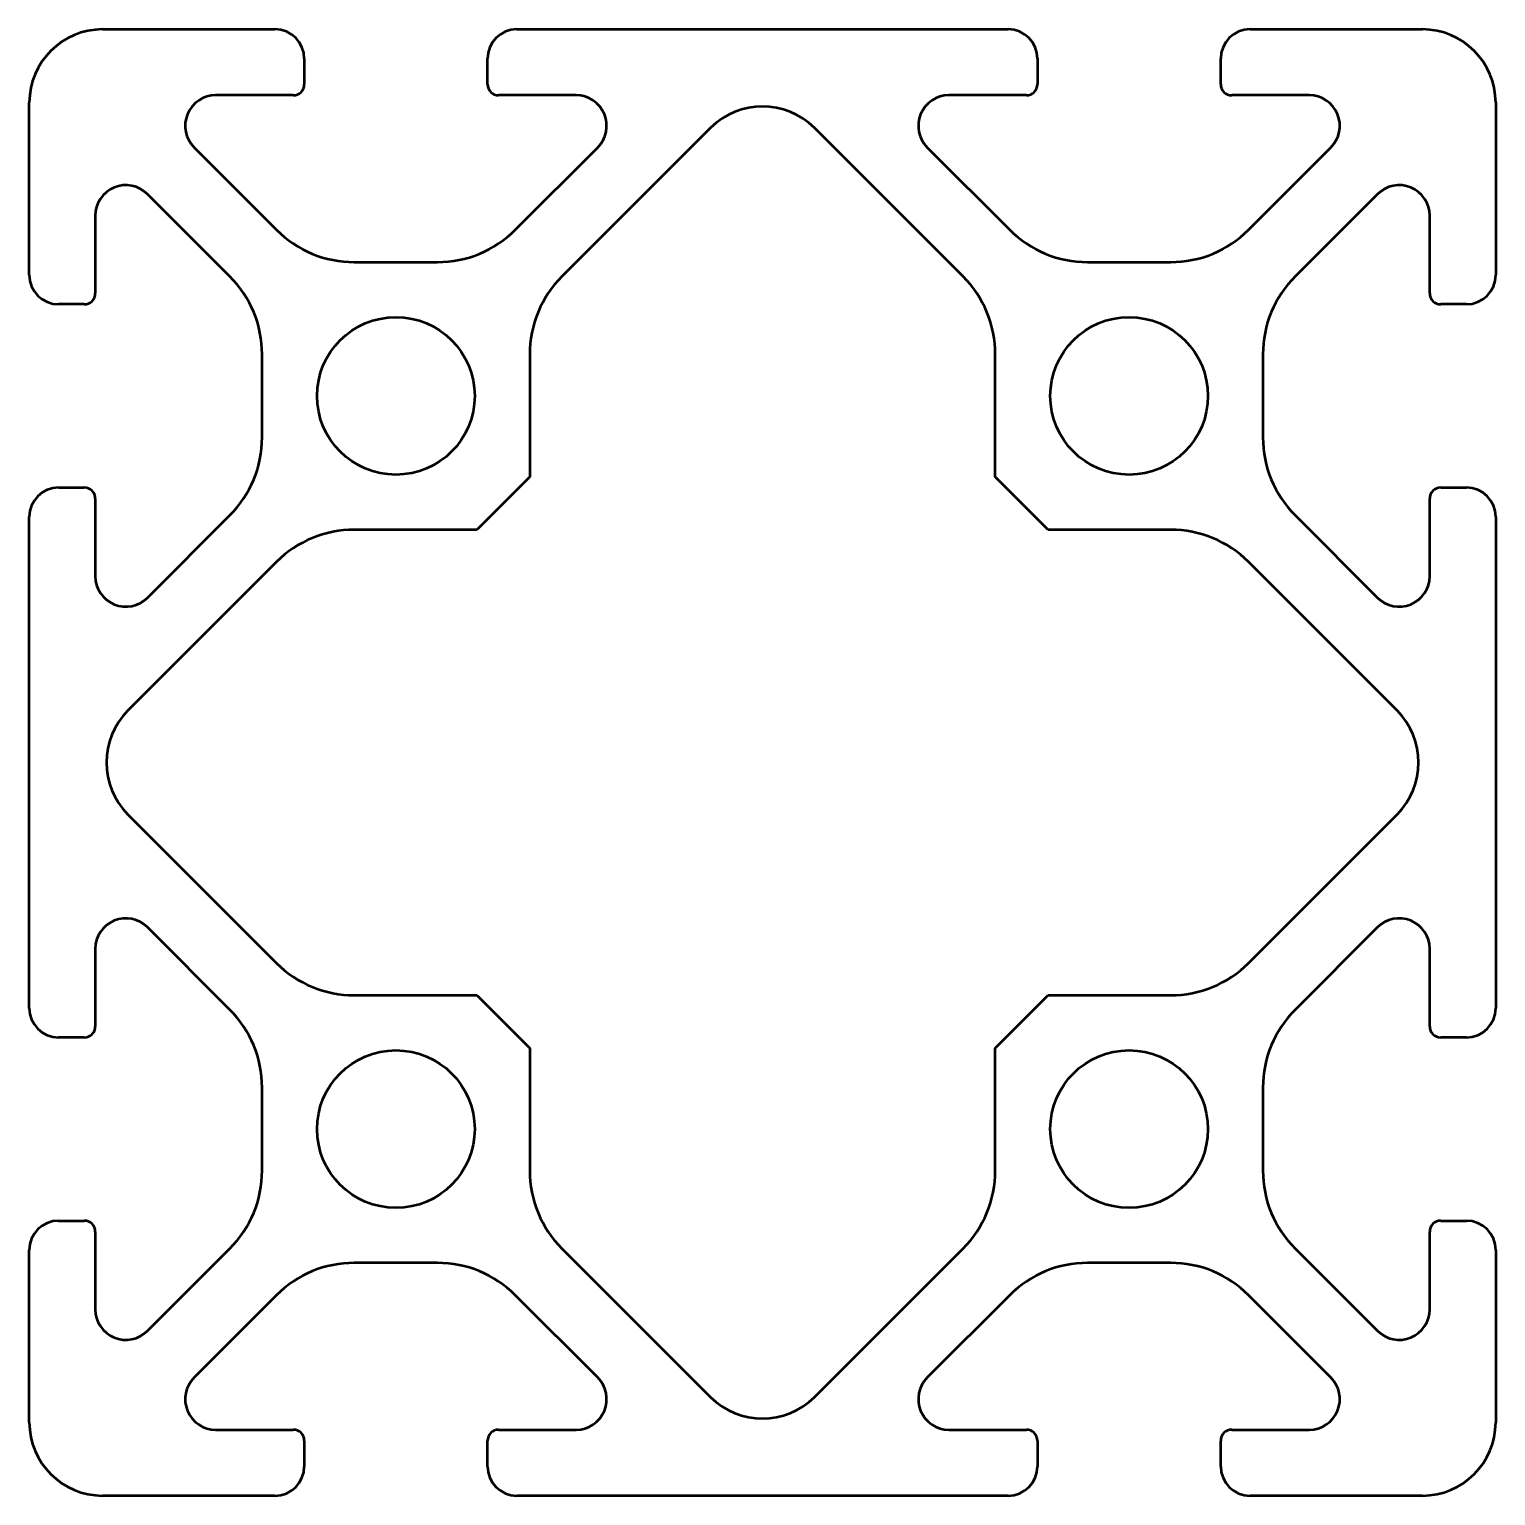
# Model space of a CAD drawing. Header units: millimetres. Extents: x -20 to 20, y -20 to 20.
import ezdxf

# ---------------------------------------------------------------- set-up
doc = ezdxf.new("R2010")
doc.units = ezdxf.units.MM
doc.layers.add('AM_0', color=7, linetype='Continuous', lineweight=50)

msp = doc.modelspace()

# ---------------------------------------------------------------- linework, layer by layer
at = {"layer": 'AM_0'}
for p, q in [((-18, 20), (-13.3, 20)), ((-6.7, 20), (6.7, 20)), ((13.3, 20), (18, 20)), ((-12.5, 19.2), (-12.5, 18.5)), ((-7.5, 18.5), (-7.5, 19.2)), ((7.5, 19.2), (7.5, 18.5)), ((12.5, 18.5), (12.5, 19.2)), ((-20, 13.3), (-20, 18)), ((-12.8, 18.2), (-14.918, 18.2)), ((-5.082, 18.2), (-7.2, 18.2)), ((7.2, 18.2), (5.082, 18.2)), ((14.918, 18.2), (12.8, 18.2)), ((20, 18), (20, 13.3)), ((-1.414, 17.313), (-5.471, 13.256)), ((5.471, 13.256), (1.414, 17.313)), ((-15.506, 16.779), (-13.256, 14.529)), ((-6.744, 14.529), (-4.494, 16.779)), ((4.494, 16.779), (6.744, 14.529)), ((13.256, 14.529), (15.506, 16.779)), ((-14.529, 13.256), (-16.779, 15.506)), ((16.779, 15.506), (14.529, 13.256)), ((-18.2, 14.918), (-18.2, 12.8)), ((18.2, 12.8), (18.2, 14.918)), ((-11.135, 13.65), (-8.865, 13.65)), ((8.865, 13.65), (11.135, 13.65)), ((-18.5, 12.5), (-19.2, 12.5)), ((19.2, 12.5), (18.5, 12.5)), ((-13.65, 8.865), (-13.65, 11.135)), ((-6.35, 11.135), (-6.35, 7.792)), ((6.35, 7.792), (6.35, 11.135)), ((13.65, 11.135), (13.65, 8.865)), ((-6.35, 7.792), (-7.792, 6.35)), ((7.792, 6.35), (6.35, 7.792)), ((-19.2, 7.5), (-18.5, 7.5)), ((18.5, 7.5), (19.2, 7.5)), ((-18.2, 7.2), (-18.2, 5.082)), ((18.2, 5.082), (18.2, 7.2)), ((-20, -6.7), (-20, 6.7)), ((-16.779, 4.494), (-14.529, 6.744)), ((14.529, 6.744), (16.779, 4.494)), ((20, 6.7), (20, -6.7)), ((-7.792, 6.35), (-11.135, 6.35)), ((11.135, 6.35), (7.792, 6.35)), ((-13.256, 5.471), (-17.313, 1.414)), ((17.313, 1.414), (13.256, 5.471)), ((-17.313, -1.414), (-13.256, -5.471)), ((13.256, -5.471), (17.313, -1.414)), ((-14.529, -6.744), (-16.779, -4.494)), ((16.779, -4.494), (14.529, -6.744)), ((-18.2, -5.082), (-18.2, -7.2)), ((18.2, -7.2), (18.2, -5.082)), ((-11.135, -6.35), (-7.792, -6.35)), ((-7.792, -6.35), (-6.35, -7.792)), ((6.35, -7.792), (7.792, -6.35)), ((7.792, -6.35), (11.135, -6.35)), ((-18.5, -7.5), (-19.2, -7.5)), ((19.2, -7.5), (18.5, -7.5)), ((-6.35, -7.792), (-6.35, -11.135)), ((6.35, -11.135), (6.35, -7.792)), ((-13.65, -11.135), (-13.65, -8.865)), ((13.65, -8.865), (13.65, -11.135)), ((-19.2, -12.5), (-18.5, -12.5)), ((18.5, -12.5), (19.2, -12.5)), ((-18.2, -12.8), (-18.2, -14.918)), ((18.2, -14.918), (18.2, -12.8)), ((-20, -18), (-20, -13.3)), ((-16.779, -15.506), (-14.529, -13.256)), ((-5.471, -13.256), (-1.414, -17.313)), ((1.414, -17.313), (5.471, -13.256)), ((14.529, -13.256), (16.779, -15.506)), ((20, -13.3), (20, -18)), ((-8.865, -13.65), (-11.135, -13.65)), ((11.135, -13.65), (8.865, -13.65)), ((-13.256, -14.529), (-15.506, -16.779)), ((-4.494, -16.779), (-6.744, -14.529)), ((6.744, -14.529), (4.494, -16.779)), ((15.506, -16.779), (13.256, -14.529)), ((-14.918, -18.2), (-12.8, -18.2)), ((-7.2, -18.2), (-5.082, -18.2)), ((5.082, -18.2), (7.2, -18.2)), ((12.8, -18.2), (14.918, -18.2)), ((-12.5, -18.5), (-12.5, -19.2)), ((-7.5, -19.2), (-7.5, -18.5)), ((7.5, -18.5), (7.5, -19.2)), ((12.5, -19.2), (12.5, -18.5)), ((-13.3, -20), (-18, -20)), ((6.7, -20), (-6.7, -20)), ((18, -20), (13.3, -20))]:
    msp.add_line(p, q, dxfattribs=at)
for centre in [(-10, 10), (10, 10), (-10, -10), (10, -10)]:
    msp.add_circle(centre, 2.15, dxfattribs=at)
for centre, radius, start, end in [((-18, 18), 2, 90, 180), ((-13.3, 19.2), 0.8, 0, 90), ((-6.7, 19.2), 0.8, 90, 180), ((6.7, 19.2), 0.8, 0, 90), ((13.3, 19.2), 0.8, 90, 180), ((18, 18), 2, 0, 90), ((-12.8, 18.5), 0.3, 270, 0), ((-7.2, 18.5), 0.3, 180, 270), ((7.2, 18.5), 0.3, 270, 0), ((12.8, 18.5), 0.3, 180, 270), ((-14.918, 17.368), 0.832, 90, 225), ((-5.082, 17.368), 0.832, 315, 90), ((5.082, 17.368), 0.832, 90, 225), ((14.918, 17.368), 0.832, 315, 90), ((0, 15.899), 2, 45, 135), ((-17.368, 14.918), 0.832, 45, 180), ((17.368, 14.918), 0.832, 0, 135), ((-11.135, 16.65), 3, 225, 270), ((-8.865, 16.65), 3, 270, 315), ((8.865, 16.65), 3, 225, 270), ((11.135, 16.65), 3, 270, 315), ((-19.2, 13.3), 0.8, 180, 270), ((-16.65, 11.135), 3, 0, 45), ((-3.35, 11.135), 3, 135, 180), ((3.35, 11.135), 3, 0, 45), ((16.65, 11.135), 3, 135, 180), ((19.2, 13.3), 0.8, 270, 0), ((-18.5, 12.8), 0.3, 270, 0), ((18.5, 12.8), 0.3, 180, 270), ((-16.65, 8.865), 3, 315, 0), ((16.65, 8.865), 3, 180, 225), ((-19.2, 6.7), 0.8, 90, 180), ((-18.5, 7.2), 0.3, 0, 90), ((18.5, 7.2), 0.3, 90, 180), ((19.2, 6.7), 0.8, 0, 90), ((-11.135, 3.35), 3, 90, 135), ((11.135, 3.35), 3, 45, 90), ((-17.368, 5.082), 0.832, 180, 315), ((17.368, 5.082), 0.832, 225, 0), ((-15.899, 0), 2, 135, 225), ((15.899, 0), 2, 315, 45), ((-17.368, -5.082), 0.832, 45, 180), ((17.368, -5.082), 0.832, 0, 135), ((-11.135, -3.35), 3, 225, 270), ((11.135, -3.35), 3, 270, 315), ((-19.2, -6.7), 0.8, 180, 270), ((-16.65, -8.865), 3, 0, 45), ((16.65, -8.865), 3, 135, 180), ((19.2, -6.7), 0.8, 270, 0), ((-18.5, -7.2), 0.3, 270, 360), ((18.5, -7.2), 0.3, 180, 270), ((-16.65, -11.135), 3, 315, 0), ((-3.35, -11.135), 3, 180, 225), ((3.35, -11.135), 3, 315, 0), ((16.65, -11.135), 3, 180, 225), ((-19.2, -13.3), 0.8, 90, 180), ((-18.5, -12.8), 0.3, 0, 90), ((18.5, -12.8), 0.3, 90, 180), ((19.2, -13.3), 0.8, 0, 90), ((-11.135, -16.65), 3, 90, 135), ((-8.865, -16.65), 3, 45, 90), ((8.865, -16.65), 3, 90, 135), ((11.135, -16.65), 3, 45, 90), ((-17.368, -14.918), 0.832, 180, 315), ((17.368, -14.918), 0.832, 225, 0), ((-14.918, -17.368), 0.832, 135, 270), ((-5.082, -17.368), 0.832, 270, 45), ((5.082, -17.368), 0.832, 135, 270), ((14.918, -17.368), 0.832, 270, 45), ((0, -15.899), 2, 225, 315), ((-18, -18), 2, 180, 270), ((18, -18), 2, 270, 0), ((-12.8, -18.5), 0.3, 0, 90), ((-7.2, -18.5), 0.3, 90, 180), ((7.2, -18.5), 0.3, 0, 90), ((12.8, -18.5), 0.3, 90, 180), ((-13.3, -19.2), 0.8, 270, 0), ((-6.7, -19.2), 0.8, 180, 270), ((6.7, -19.2), 0.8, 270, 0), ((13.3, -19.2), 0.8, 180, 270)]:
    msp.add_arc(centre, radius, start, end, dxfattribs=at)

doc.saveas('drawing.dxf')
